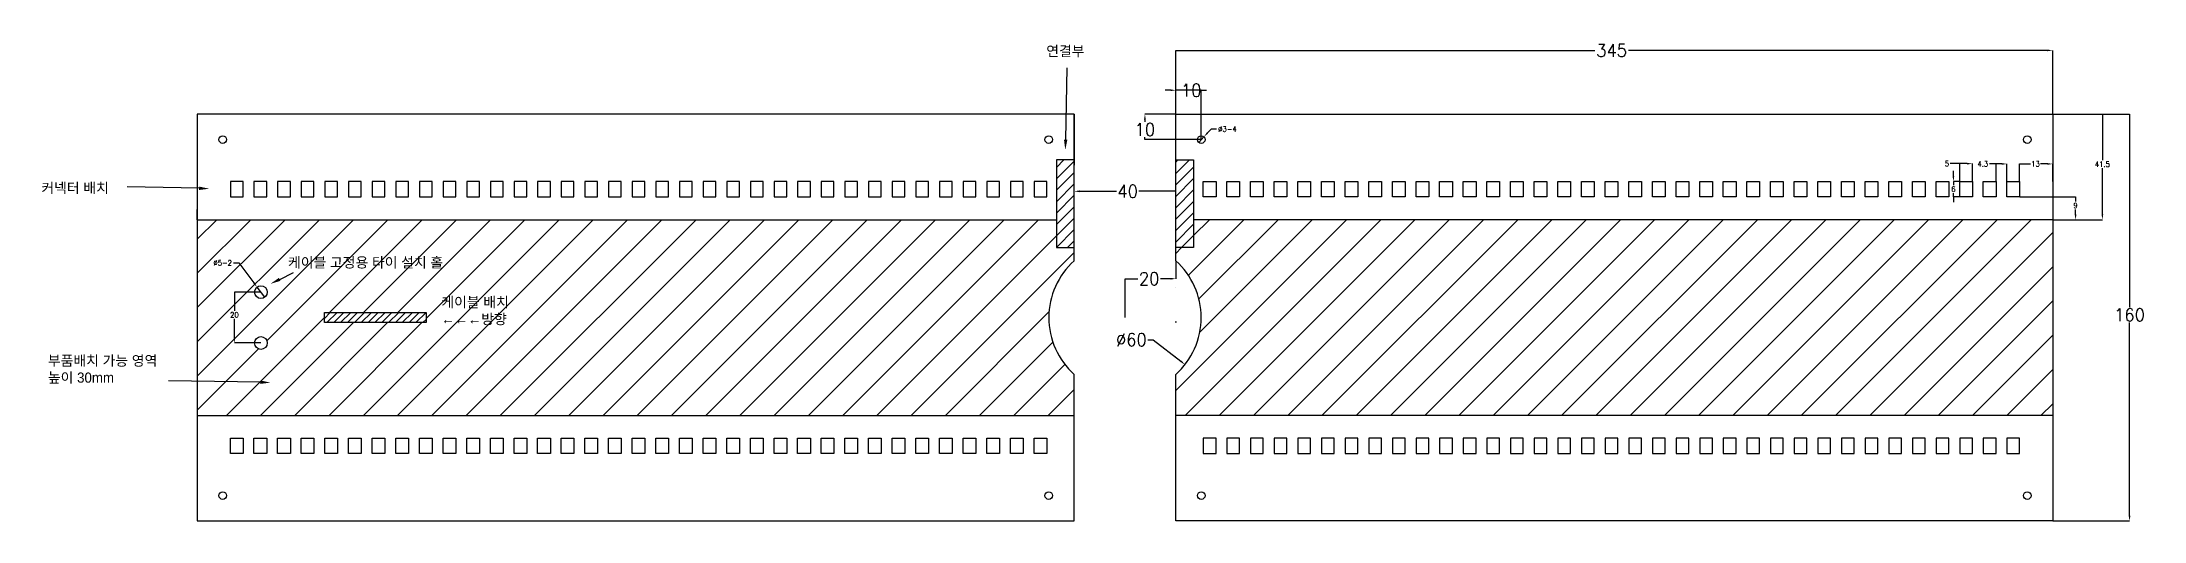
# Model space of a CAD drawing. Extents: x 1255 to 2082, y 47 to 235.
import ezdxf

# ---------------------------------------------------------------- set-up
doc = ezdxf.new("R2010")
doc.units = 0
doc.header["$PDSIZE"] = -1
doc.layers.get('0').update_dxf_attribs({"linetype": 'CONTINUOUS'})
doc.layers.get('Defpoints').update_dxf_attribs({"linetype": 'CONTINUOUS'})
doc.layers.add('치수선', color=10, linetype='CONTINUOUS')
doc.styles.add('SLDTEXTSTYLE8', font='romans__.ttf', dxfattribs={"width": 0.94})
doc.styles.get("Standard").update_dxf_attribs({"font": 'romans__.ttf'})
doc.dimstyles.new('SLDDIMSTYLE11', dxfattribs={"dimtxt": 2.097374, "dimasz": 2.097374, "dimexe": 0, "dimexo": 0.0625, "dimgap": 0.524344, "dimtad": 0, "dimtih": 1, "dimtoh": 1, "dimdec": 1, "dimrnd": 1e-09, "dimzin": 12, "dimdsep": 46, "dimtxsty": 'SLDTEXTSTYLE8', "dimblk1": 'NONE', "dimsah": 1, "dimcen": 0, "dimadec": 0, "dimazin": 0, "dimtfac": 1, "dimtdec": 1, "dimtmove": 0, "dimatfit": 3, "dimldrblk": 'NONE', "dimfxl": 1, "dimtolj": 1, "dimtzin": 12, "dimarcsym": 0})

# ---------------------------------------------------------------- blocks, each defined once
blk = doc.blocks.new('*D134')
at = {"layer": 'Defpoints', "color": 0, "transparency": 16777216}
for p in [(2046.13, 231.9), (1701.13, 206.8), (2046.13, 206.8)]:
    blk.add_point(p, dxfattribs=at)
at = {"layer": '치수선', "color": 0, "lineweight": -2, "transparency": 16777216}
for p, q in [((1701.13, 206.86), (1701.13, 231.9)), ((1701.13, 231.9), (1865.94, 231.9)), ((2044.04, 231.9), (1879.23, 231.9)), ((2046.13, 206.86), (2046.13, 231.9))]:
    blk.add_line(p, q, dxfattribs=at)
at = {"layer": '치수선', "color": 0, "transparency": 16777216}
blk.add_solid([(2044.04, 232.24), (2044.04, 231.55), (2046.13, 231.9)], dxfattribs=at)
at = {"layer": '치수선', "color": 0, "transparency": 16777216, "insert": (1872.58, 231.9), "char_height": 5, "attachment_point": 5, "style": 'SLDTEXTSTYLE8'}
blk.add_mtext('\\A1;345', dxfattribs=at)
blk = doc.blocks.new('_NONE')
blk = doc.blocks.new('*D135')
at = {"layer": 'Defpoints', "color": 0, "transparency": 16777216}
for p in [(2046.13, 206.8), (2046.13, 46.8), (2076.36, 46.8)]:
    blk.add_point(p, dxfattribs=at)
at = {"layer": '치수선', "color": 0, "lineweight": -2, "transparency": 16777216}
for p, q in [((2046.2, 206.8), (2076.36, 206.8)), ((2076.36, 206.8), (2076.36, 130.9)), ((2076.36, 48.9), (2076.36, 124.8)), ((2046.2, 46.8), (2076.36, 46.8))]:
    blk.add_line(p, q, dxfattribs=at)
at = {"layer": '치수선', "color": 0, "transparency": 16777216}
blk.add_solid([(2076.01, 48.9), (2076.71, 48.9), (2076.36, 46.8)], dxfattribs=at)
at = {"layer": '치수선', "color": 0, "transparency": 16777216, "insert": (2076.36, 127.85), "char_height": 5, "attachment_point": 5, "style": 'SLDTEXTSTYLE8'}
blk.add_mtext('\\A1;160', dxfattribs=at)
blk = doc.blocks.new('*D136')
at = {"layer": 'Defpoints', "color": 0, "transparency": 16777216}
for p in [(1701.13, 216.21), (1701.13, 206.8), (1711.13, 196.8)]:
    blk.add_point(p, dxfattribs=at)
at = {"layer": '치수선', "color": 0, "lineweight": -2, "transparency": 16777216}
for p, q in [((1699.04, 216.21), (1696.94, 216.21)), ((1701.13, 206.86), (1701.13, 216.21)), ((1711.13, 216.21), (1701.13, 216.21)), ((1711.13, 196.86), (1711.13, 216.21)), ((1711.13, 216.21), (1713.23, 216.21))]:
    blk.add_line(p, q, dxfattribs=at)
at = {"layer": '치수선', "color": 0, "transparency": 16777216}
blk.add_solid([(1699.04, 216.56), (1699.04, 215.86), (1701.13, 216.21)], dxfattribs=at)
at = {"layer": '치수선', "color": 0, "transparency": 16777216, "insert": (1707.18, 216.21), "char_height": 5, "attachment_point": 5, "style": 'SLDTEXTSTYLE8'}
blk.add_mtext('\\A1;10', dxfattribs=at)
blk = doc.blocks.new('*D137')
at = {"layer": 'Defpoints', "color": 0, "transparency": 16777216}
for p in [(1688.96, 206.8), (1701.13, 206.8), (1711.13, 196.8)]:
    blk.add_point(p, dxfattribs=at)
at = {"layer": '치수선', "color": 0, "lineweight": -2, "transparency": 16777216}
for p, q in [((1701.07, 206.8), (1688.96, 206.8)), ((1688.96, 204.7), (1688.96, 203.8)), ((1688.96, 196.8), (1688.96, 197.71)), ((1711.07, 196.8), (1688.96, 196.8))]:
    blk.add_line(p, q, dxfattribs=at)
at = {"layer": '치수선', "color": 0, "transparency": 16777216}
blk.add_solid([(1688.61, 204.7), (1689.31, 204.7), (1688.96, 206.8)], dxfattribs=at)
at = {"layer": '치수선', "color": 0, "transparency": 16777216, "insert": (1688.96, 200.75), "char_height": 5, "attachment_point": 5, "style": 'SLDTEXTSTYLE8'}
blk.add_mtext('\\A1;10', dxfattribs=at)
blk = doc.blocks.new('*D138')
at = {"layer": 'Defpoints', "color": 0, "transparency": 16777216}
for p in [(1657.51, 145.29), (1704.76, 108.31)]:
    blk.add_point(p, dxfattribs=at)
at = {"layer": '치수선', "color": 0, "lineweight": -2, "transparency": 16777216}
for p, q in [((1690.17, 118.09), (1692.27, 118.09)), ((1692.27, 118.09), (1703.11, 109.61))]:
    blk.add_line(p, q, dxfattribs=at)
at = {"layer": '치수선', "color": 0, "transparency": 16777216}
blk.add_solid([(1703.32, 109.88), (1702.89, 109.33), (1704.76, 108.31)], dxfattribs=at)
at = {"layer": '치수선', "color": 0, "transparency": 16777216, "insert": (1683.63, 118.09), "char_height": 5, "attachment_point": 5, "style": 'SLDTEXTSTYLE8'}
blk.add_mtext('\\A1;∅60', dxfattribs=at)
blk = doc.blocks.new('*D139')
at = {"layer": 'Defpoints', "color": 0, "transparency": 16777216}
for p in [(1701.13, 149.16), (1701.13, 142.08), (1681.13, 126.8)]:
    blk.add_point(p, dxfattribs=at)
at = {"layer": '치수선', "color": 0, "lineweight": -2, "transparency": 16777216}
for p, q in [((1701.13, 149.1), (1701.13, 142.08)), ((1681.13, 126.86), (1681.13, 142.08)), ((1681.13, 142.08), (1686.2, 142.08)), ((1699.04, 142.08), (1695.05, 142.08))]:
    blk.add_line(p, q, dxfattribs=at)
at = {"layer": '치수선', "color": 0, "transparency": 16777216}
blk.add_solid([(1699.04, 142.43), (1699.04, 141.73), (1701.13, 142.08)], dxfattribs=at)
at = {"layer": '치수선', "color": 0, "transparency": 16777216, "insert": (1690.63, 142.08), "char_height": 5, "attachment_point": 5, "style": 'SLDTEXTSTYLE8'}
blk.add_mtext('\\A1;20', dxfattribs=at)
blk = doc.blocks.new('*D140')
at = {"layer": 'Defpoints', "color": 0, "transparency": 16777216}
for p in [(1661.13, 176.47), (1661.13, 176.47), (1701.13, 176.47)]:
    blk.add_point(p, dxfattribs=at)
at = {"layer": '치수선', "color": 0, "lineweight": -2, "transparency": 16777216}
for p, q in [((1661.13, 176.53), (1661.13, 176.47)), ((1663.23, 176.47), (1677.77, 176.47)), ((1701.13, 176.47), (1686.59, 176.47)), ((1701.13, 176.53), (1701.13, 176.47))]:
    blk.add_line(p, q, dxfattribs=at)
at = {"layer": '치수선', "color": 0, "transparency": 16777216}
blk.add_solid([(1663.23, 176.82), (1663.23, 176.12), (1661.13, 176.47)], dxfattribs=at)
at = {"layer": '치수선', "color": 0, "transparency": 16777216, "insert": (1682.18, 176.47), "char_height": 5, "attachment_point": 5, "style": 'SLDTEXTSTYLE8'}
blk.add_mtext('\\A1;40', dxfattribs=at)
blk = doc.blocks.new('*U141')
for p, q in [((-2.5, 3), (-2.5, -3)), ((2.5, 3), (-2.5, 3)), ((2.5, -3), (2.5, 3)), ((-2.5, -3), (2.5, -3))]:
    blk.add_line(p, q)
blk = doc.blocks.new('*U142')
at = {"color": 0, "linetype": 'ByBlock', "lineweight": -2, "transparency": 16777216}
for p in [(0, 0), (9.3, 0), (18.6, 0), (27.9, 0), (37.2, 0), (46.5, 0), (55.8, 0), (65.1, 0), (74.4, 0), (83.7, 0), (93, 0), (102.3, 0), (111.6, 0), (120.9, 0), (130.2, 0), (139.5, 0), (148.8, 0), (158.1, 0), (167.4, 0), (176.7, 0), (186, 0), (195.3, 0), (204.6, 0), (213.9, 0), (223.2, 0), (232.5, 0), (241.8, 0), (251.1, 0), (260.4, 0), (269.7, 0), (279, 0), (288.3, 0), (297.6, 0), (306.9, 0), (316.2, 0)]:
    blk.add_blockref('*U141', p, dxfattribs=at)
blk = doc.blocks.new('*D149')
at = {"layer": 'Defpoints', "color": 0, "transparency": 16777216}
for p in [(1341.13, 136.8), (1330.72, 116.8), (1341.13, 116.8)]:
    blk.add_point(p, dxfattribs=at)
at = {"layer": '치수선', "color": 0, "lineweight": -2, "transparency": 16777216}
for p, q in [((1341.07, 136.8), (1330.72, 136.8)), ((1330.72, 136.8), (1330.72, 129.43)), ((1330.72, 118.9), (1330.72, 126.27)), ((1341.07, 116.8), (1330.72, 116.8))]:
    blk.add_line(p, q, dxfattribs=at)
at = {"layer": '치수선', "color": 0, "transparency": 16777216}
blk.add_solid([(1330.37, 118.9), (1331.07, 118.9), (1330.72, 116.8)], dxfattribs=at)
at = {"layer": '치수선', "color": 0, "transparency": 16777216, "insert": (1330.72, 127.85), "char_height": 2.097, "attachment_point": 5, "style": 'SLDTEXTSTYLE8'}
blk.add_mtext('\\A1;20', dxfattribs=at)
blk = doc.blocks.new('*D150')
at = {"layer": 'Defpoints', "color": 0, "transparency": 16777216}
for p in [(1339.63, 138.8), (1342.63, 134.8)]:
    blk.add_point(p, dxfattribs=at)
at = {"layer": '치수선', "color": 0, "lineweight": -2, "transparency": 16777216}
for p, q in [((1330.37, 148.34), (1332.46, 148.34)), ((1332.46, 148.34), (1338.37, 140.48)), ((1342.63, 134.8), (1339.63, 138.8))]:
    blk.add_line(p, q, dxfattribs=at)
at = {"layer": '치수선', "color": 0, "transparency": 16777216}
blk.add_solid([(1338.65, 140.69), (1338.09, 140.27), (1339.63, 138.8)], dxfattribs=at)
at = {"layer": '치수선', "color": 0, "transparency": 16777216, "insert": (1326.1, 148.34), "char_height": 2.097, "attachment_point": 5, "style": 'SLDTEXTSTYLE8'}
blk.add_mtext('\\A1;∅5-2', dxfattribs=at)
blk = doc.blocks.new('*U151')
for p, q in [((-2.5, 3), (-2.5, -3)), ((2.5, 3), (-2.5, 3)), ((2.5, -3), (2.5, 3)), ((-2.5, -3), (2.5, -3))]:
    blk.add_line(p, q)
blk = doc.blocks.new('*U152')
at = {"color": 0, "linetype": 'ByBlock', "lineweight": -2, "transparency": 16777216}
for p in [(0, 0), (9.3, 0), (18.6, 0), (27.9, 0), (37.2, 0), (46.5, 0), (55.8, 0), (65.1, 0), (74.4, 0), (83.7, 0), (93, 0), (102.3, 0), (111.6, 0), (120.9, 0), (130.2, 0), (139.5, 0), (148.8, 0), (158.1, 0), (167.4, 0), (176.7, 0), (186, 0), (195.3, 0), (204.6, 0), (213.9, 0), (223.2, 0), (232.5, 0), (241.8, 0), (251.1, 0), (260.4, 0), (269.7, 0), (279, 0), (288.3, 0), (297.6, 0), (306.9, 0), (316.2, 0)]:
    blk.add_blockref('*U151', p, dxfattribs=at)
blk = doc.blocks.new('*U153')
for p, q in [((-2.5, 3), (-2.5, -3)), ((2.5, 3), (-2.5, 3)), ((2.5, -3), (2.5, 3)), ((-2.5, -3), (2.5, -3))]:
    blk.add_line(p, q)
blk = doc.blocks.new('*U154')
at = {"color": 0, "linetype": 'ByBlock', "lineweight": -2, "transparency": 16777216}
for p in [(0, 0), (9.3, 0), (18.6, 0), (27.9, 0), (37.2, 0), (46.5, 0), (55.8, 0), (65.1, 0), (74.4, 0), (83.7, 0), (93, 0), (102.3, 0), (111.6, 0), (120.9, 0), (130.2, 0), (139.5, 0), (148.8, 0), (158.1, 0), (167.4, 0), (176.7, 0), (186, 0), (195.3, 0), (204.6, 0), (213.9, 0), (223.2, 0), (232.5, 0), (241.8, 0), (251.1, 0), (260.4, 0), (269.7, 0), (279, 0), (288.3, 0), (297.6, 0), (306.9, 0), (316.2, 0)]:
    blk.add_blockref('*U153', p, dxfattribs=at)
blk = doc.blocks.new('*U155')
for p, q in [((-2.5, 3), (-2.5, -3)), ((2.5, 3), (-2.5, 3)), ((2.5, -3), (2.5, 3)), ((-2.5, -3), (2.5, -3))]:
    blk.add_line(p, q)
blk = doc.blocks.new('*U156')
at = {"color": 0, "linetype": 'ByBlock', "lineweight": -2, "transparency": 16777216}
for p in [(0, 0), (9.3, 0), (18.6, 0), (27.9, 0), (37.2, 0), (46.5, 0), (55.8, 0), (65.1, 0), (74.4, 0), (83.7, 0), (93, 0), (102.3, 0), (111.6, 0), (120.9, 0), (130.2, 0), (139.5, 0), (148.8, 0), (158.1, 0), (167.4, 0), (176.7, 0), (186, 0), (195.3, 0), (204.6, 0), (213.9, 0), (223.2, 0), (232.5, 0), (241.8, 0), (251.1, 0), (260.4, 0), (269.7, 0), (279, 0), (288.3, 0), (297.6, 0), (306.9, 0), (316.2, 0)]:
    blk.add_blockref('*U155', p, dxfattribs=at)
blk = doc.blocks.new('*D159')
at = {"layer": 'Defpoints', "color": 0, "transparency": 16777216}
for p in [(1710.11, 195.71), (1712.16, 197.9)]:
    blk.add_point(p, dxfattribs=at)
at = {"layer": '치수선', "color": 0, "lineweight": -2, "transparency": 16777216}
for p, q in [((1715.03, 200.96), (1713.59, 199.43)), ((1717.12, 200.96), (1715.03, 200.96)), ((1710.11, 195.71), (1712.16, 197.9))]:
    blk.add_line(p, q, dxfattribs=at)
at = {"layer": '치수선', "color": 0, "transparency": 16777216}
blk.add_solid([(1713.34, 199.67), (1713.85, 199.19), (1712.16, 197.9)], dxfattribs=at)
at = {"layer": '치수선', "color": 0, "transparency": 16777216, "insert": (1721.44, 200.96), "char_height": 2.097, "attachment_point": 5, "style": 'SLDTEXTSTYLE8'}
blk.add_mtext('\\A1;∅3-4', dxfattribs=at)
blk = doc.blocks.new('*D163')
at = {"layer": 'Defpoints', "color": 0, "transparency": 16777216}
for p in [(2033.13, 174.3), (2046.13, 165.3), (2055.13, 165.3)]:
    blk.add_point(p, dxfattribs=at)
at = {"layer": '치수선', "color": 0, "lineweight": -2, "transparency": 16777216}
for p, q in [((2033.2, 174.3), (2055.13, 174.3)), ((2055.13, 174.3), (2055.13, 172.43)), ((2055.13, 167.4), (2055.13, 169.27)), ((2046.2, 165.3), (2055.13, 165.3))]:
    blk.add_line(p, q, dxfattribs=at)
at = {"layer": '치수선', "color": 0, "transparency": 16777216}
blk.add_solid([(2054.78, 167.4), (2055.48, 167.4), (2055.13, 165.3)], dxfattribs=at)
at = {"layer": '치수선', "color": 0, "transparency": 16777216, "insert": (2055.13, 170.85), "char_height": 2.097, "attachment_point": 5, "style": 'SLDTEXTSTYLE8'}
blk.add_mtext('\\A1;9', dxfattribs=at)
blk = doc.blocks.new('*D164')
at = {"layer": 'Defpoints', "color": 0, "transparency": 16777216}
for p in [(2046.13, 187.23), (2033.13, 180.3), (2046.13, 180.3)]:
    blk.add_point(p, dxfattribs=at)
at = {"layer": '치수선', "color": 0, "lineweight": -2, "transparency": 16777216}
for p, q in [((2033.13, 180.36), (2033.13, 187.23)), ((2033.13, 187.23), (2037.38, 187.23)), ((2044.04, 187.23), (2041.39, 187.23)), ((2046.13, 180.36), (2046.13, 187.23))]:
    blk.add_line(p, q, dxfattribs=at)
at = {"layer": '치수선', "color": 0, "transparency": 16777216}
blk.add_solid([(2044.04, 187.58), (2044.04, 186.88), (2046.13, 187.23)], dxfattribs=at)
at = {"layer": '치수선', "color": 0, "transparency": 16777216, "insert": (2039.38, 187.23), "char_height": 2.097, "attachment_point": 5, "style": 'SLDTEXTSTYLE8'}
blk.add_mtext('\\A1;13', dxfattribs=at)
blk = doc.blocks.new('*D165')
at = {"layer": 'Defpoints', "color": 0, "transparency": 16777216}
for p in [(2028.13, 187.23), (2023.83, 180.3), (2028.13, 180.3)]:
    blk.add_point(p, dxfattribs=at)
at = {"layer": '치수선', "color": 0, "lineweight": -2, "transparency": 16777216}
for p, q in [((2023.83, 187.23), (2021.27, 187.23)), ((2023.83, 180.36), (2023.83, 187.23)), ((2026.04, 187.23), (2023.83, 187.23)), ((2028.13, 180.36), (2028.13, 187.23))]:
    blk.add_line(p, q, dxfattribs=at)
at = {"layer": '치수선', "color": 0, "transparency": 16777216}
blk.add_solid([(2026.04, 187.58), (2026.04, 186.88), (2028.13, 187.23)], dxfattribs=at)
at = {"layer": '치수선', "color": 0, "transparency": 16777216, "insert": (2018.63, 187.23), "char_height": 2.097, "attachment_point": 5, "style": 'SLDTEXTSTYLE8'}
blk.add_mtext('\\A1;4.3', dxfattribs=at)
blk = doc.blocks.new('*D166')
at = {"layer": 'Defpoints', "color": 0, "transparency": 16777216}
for p in [(2014.53, 187.34), (2009.53, 180.3), (2014.53, 180.3)]:
    blk.add_point(p, dxfattribs=at)
at = {"layer": '치수선', "color": 0, "lineweight": -2, "transparency": 16777216}
for p, q in [((2009.53, 187.34), (2005.74, 187.34)), ((2009.53, 180.36), (2009.53, 187.34)), ((2012.44, 187.34), (2009.53, 187.34)), ((2014.53, 180.36), (2014.53, 187.34))]:
    blk.add_line(p, q, dxfattribs=at)
at = {"layer": '치수선', "color": 0, "transparency": 16777216}
blk.add_solid([(2012.44, 187.69), (2012.44, 186.99), (2014.53, 187.34)], dxfattribs=at)
at = {"layer": '치수선', "color": 0, "transparency": 16777216, "insert": (2004.55, 187.34), "char_height": 2.097, "attachment_point": 5, "style": 'SLDTEXTSTYLE8'}
blk.add_mtext('\\A1;5', dxfattribs=at)
blk = doc.blocks.new('*D167')
at = {"layer": 'Defpoints', "color": 0, "transparency": 16777216}
for p in [(2007.06, 180.3), (2009.53, 180.3), (2009.53, 174.3)]:
    blk.add_point(p, dxfattribs=at)
at = {"layer": '치수선', "color": 0, "lineweight": -2, "transparency": 16777216}
for p, q in [((2007.06, 182.4), (2007.06, 184.5)), ((2009.47, 180.3), (2007.06, 180.3)), ((2007.06, 180.3), (2007.06, 178.88)), ((2007.06, 174.3), (2007.06, 175.72)), ((2009.47, 174.3), (2007.06, 174.3)), ((2007.06, 174.3), (2007.06, 172.2))]:
    blk.add_line(p, q, dxfattribs=at)
at = {"layer": '치수선', "color": 0, "transparency": 16777216}
blk.add_solid([(2006.71, 182.4), (2007.41, 182.4), (2007.06, 180.3)], dxfattribs=at)
at = {"layer": '치수선', "color": 0, "transparency": 16777216, "insert": (2007.06, 177.3), "char_height": 2.097, "attachment_point": 5, "style": 'SLDTEXTSTYLE8'}
blk.add_mtext('\\A1;6', dxfattribs=at)
blk = doc.blocks.new('*D168')
at = {"layer": 'Defpoints', "color": 0, "transparency": 16777216}
for p in [(2046.13, 206.8), (2046.13, 165.3), (2065.67, 165.3)]:
    blk.add_point(p, dxfattribs=at)
at = {"layer": '치수선', "color": 0, "lineweight": -2, "transparency": 16777216}
for p, q in [((2046.2, 206.8), (2065.67, 206.8)), ((2065.67, 206.8), (2065.67, 188.69)), ((2065.67, 167.4), (2065.67, 185.51)), ((2046.2, 165.3), (2065.67, 165.3))]:
    blk.add_line(p, q, dxfattribs=at)
at = {"layer": '치수선', "color": 0, "transparency": 16777216}
blk.add_solid([(2065.32, 167.4), (2066.02, 167.4), (2065.67, 165.3)], dxfattribs=at)
at = {"layer": '치수선', "color": 0, "transparency": 16777216, "insert": (2065.67, 187.1), "char_height": 2.097, "attachment_point": 5, "style": 'SLDTEXTSTYLE8'}
blk.add_mtext('\\A1;41.5', dxfattribs=at)

msp = doc.modelspace()

# ---------------------------------------------------------------- hatches: boundary and pattern name
h = msp.add_hatch()
h.set_pattern_fill('ANSI31', color=2)
h.paths.add_polyline_path([(1661.13, 188.8), (1654.13, 188.8), (1654.13, 154.3), (1661.13, 154.3)])
h.paths.add_polyline_path([(1708.13, 188.8), (1701.13, 188.8), (1701.13, 154.3), (1708.13, 154.3)])
h = msp.add_hatch()
h.set_pattern_fill('ANSI31', color=4, scale=3)
h.paths.add_polyline_path([(1406.13, 128.8), (1406.13, 124.8), (1366.13, 124.8), (1366.13, 128.8)], flags=16)
h.paths.add_polyline_path([(1338.63, 136.8, -1), (1343.63, 136.8, -1)], flags=16)
h.paths.add_polyline_path([(1343.63, 116.8, -1), (1338.63, 116.8, -1)], flags=16)
h.paths.add_polyline_path([(1328.31, 125.58), (1333.16, 125.58), (1333.16, 130.02), (1328.31, 130.02)], flags=24)
h.paths.add_polyline_path([(1321.56, 146.07), (1330.67, 146.07), (1330.67, 150.51), (1321.56, 150.51)], flags=24)
h.paths.add_polyline_path([(1350.32, 144.54), (1419.58, 144.54), (1419.58, 151.99), (1350.32, 151.99)], flags=24)
h.paths.add_polyline_path([(1410.65, 122.06), (1441.74, 122.06), (1441.74, 136.36), (1410.65, 136.36)], flags=24)
h.paths.add_polyline_path([(1316.13, 165.3), (1316.13, 88.3), (1661.13, 88.3), (1661.13, 104.44, -0.447214), (1661.13, 149.16), (1661.13, 154.3), (1654.13, 154.3), (1654.13, 165.3)])
h = msp.add_hatch()
h.set_pattern_fill('ANSI31', color=4, scale=3)
edge = h.paths.add_edge_path()
edge.add_line((1708.13, 154.3), (1701.13, 154.3))
edge.add_line((1701.13, 154.3), (1701.13, 149.16))
edge.add_arc((1681.13, 126.8), 30, -48.18969, 48.18969, ccw=False)
edge.add_line((1701.13, 104.44), (1701.13, 88.3))
edge.add_line((1701.13, 88.3), (2046.13, 88.3))
edge.add_line((2046.13, 88.3), (2046.13, 165.3))
edge.add_line((2046.13, 165.3), (1708.13, 165.3))
edge.add_line((1708.13, 165.3), (1708.13, 154.3))
h = msp.add_hatch()
h.set_pattern_fill('ANSI31', color=6, scale=0.6)
h.set_pattern_definition([(45, (30, 0), (-1.3470384, 1.3470384), [])])
h.paths.add_polyline_path([(1406.13, 128.8), (1366.13, 128.8), (1366.13, 124.8), (1406.13, 124.8)])

# ---------------------------------------------------------------- linework, layer by layer
for p, q in [((1661.13, 206.8), (1316.13, 206.8)), ((1316.13, 206.8), (1316.13, 46.8)), ((1661.13, 149.16), (1661.13, 206.8)), ((1661.13, 206.8), (1661.13, 186.8)), ((1701.13, 206.8), (2046.13, 206.8)), ((1701.13, 149.16), (1701.13, 206.8)), ((2046.13, 206.8), (2046.13, 46.8)), ((1661.13, 188.8), (1654.13, 188.8)), ((1654.13, 188.8), (1654.13, 154.3)), ((1701.13, 188.8), (1708.13, 188.8)), ((1708.13, 188.8), (1708.13, 154.3)), ((1316.13, 165.3), (1316.13, 169.3)), ((1316.13, 165.3), (1654.13, 165.3)), ((2046.13, 165.3), (1708.13, 165.3)), ((1654.13, 154.3), (1661.13, 154.3)), ((1708.13, 154.3), (1701.13, 154.3)), ((1366.13, 128.8), (1406.13, 128.8)), ((1366.13, 124.8), (1366.13, 128.8)), ((1406.13, 124.8), (1366.13, 124.8)), ((1406.13, 128.8), (1406.13, 124.8)), ((1661.13, 46.8), (1661.13, 104.44)), ((1661.13, 46.8), (1661.13, 104.44)), ((1701.13, 46.8), (1701.13, 104.44)), ((1701.13, 46.8), (1701.13, 104.44)), ((1316.13, 88.3), (1661.13, 88.3)), ((2046.13, 88.3), (1701.13, 88.3)), ((1316.13, 46.8), (1661.13, 46.8)), ((2046.13, 46.8), (1701.13, 46.8))]:
    msp.add_line(p, q)
for centre, radius in [((1326.13, 196.8), 1.5), ((1651.13, 196.8), 1.5), ((1711.13, 196.8), 1.5), ((2036.13, 196.8), 1.5), ((1341.13, 136.8), 2.5), ((1341.13, 116.8), 2.5), ((1326.13, 56.8), 1.5), ((1651.13, 56.8), 1.5), ((1711.13, 56.8), 1.5), ((2036.13, 56.8), 1.5)]:
    msp.add_circle(centre, radius)
for start, end in [(131.81031, 228.18969), (311.81031, 48.18969)]:
    msp.add_arc((1681.13, 126.8), 30, start, end)
at = {"layer": '치수선', "linetype": 'ByBlock', "lineweight": -2}
for points in [[(1657.84, 196.78), (1658.35, 225.06)], [(1316.84, 177.7), (1288.56, 178.2)], [(1348.57, 141.79), (1353.94, 144.54)], [(1340.94, 101.43), (1304.84, 101.93)]]:
    msp.add_lwpolyline(points, dxfattribs=at)
at = {"layer": '치수선'}
for points in [[(1658.46, 196.75), (1657.63, 192.78), (1657.13, 196.8)], [(1316.87, 178.31), (1320.84, 177.49), (1316.82, 176.98)], [(1348.83, 141.23), (1344.94, 140.09), (1348.25, 142.43)], [(1340.97, 102.04), (1344.94, 101.22), (1340.91, 100.71)]]:
    msp.add_solid(points, dxfattribs=at)

# ---------------------------------------------------------------- block references
msp.add_blockref('*U142', (1331.63, 177.3))
at = {"xscale": -1}
msp.add_blockref('*U152', (2030.63, 177.3), dxfattribs=at)
at = {"xscale": -1, "rotation": 180}
msp.add_blockref('*U154', (1331.63, 76.3), dxfattribs=at)
at = {"rotation": 180}
msp.add_blockref('*U156', (2030.63, 76.3), dxfattribs=at)

# ---------------------------------------------------------------- texts
at = {"layer": '치수선', "char_height": 4, "attachment_point": 1}
for s, insert, width in [('{\\fGulim|b0|i0|c129|p50;연결부}', (1650.14, 233.63), 53.6521), ('{\\fGulim|b0|i0|c129|p50;커넥터 배치}', (1254.76, 179.79), 53.6521), ('{\\fGulim|b0|i0|c129|p50;케이블 고정용 타이 설치 홀}', (1351.81, 150.49, -54.77), 71.0354), ('{\\fGulim|b0|i0|c129|p50;케이블 배치\\P←←←방향}', (1412.14, 134.86, -54.77), 53.6521), ('{\\fGulim|b0|i0|c129|p50;부품배치 가능 영역\\P높이 30mm}', (1257.33, 111.86), 53.6521)]:
    msp.add_mtext(s, dxfattribs=dict(at, insert=insert, width=width))

# ---------------------------------------------------------------- dimensions: what is measured, and where the dimension line sits
at = {"layer": '치수선'}
dim = msp.add_linear_dim(base=(2046.13, 231.9), p1=(1701.13, 206.8), p2=(2046.13, 206.8), dimstyle='SLDDIMSTYLE11', override={"dimtxt": 5}, dxfattribs=at)
dim.commit()
dim.dimension.update_dxf_attribs({"geometry": '*D134', "text_midpoint": (1872.58, 231.9)})
for base, p1, p2, picture, middle in [((1701.13, 216.21), (1711.13, 196.8), (1701.13, 206.8), '*D136', (1707.18, 216.21)), ((1701.13, 142.08), (1681.13, 126.8), (1701.13, 149.16), '*D139', (1690.63, 142.08))]:
    dim = msp.add_linear_dim(base=base, p1=p1, p2=p2, dimstyle='SLDDIMSTYLE11', override={"dimtxt": 5}, dxfattribs=at)
    dim.commit()
    dim.dimension.update_dxf_attribs({"geometry": picture, "text_midpoint": middle, "dimtype": 160})
for base, p1, p2, picture, middle in [((1688.96, 206.8), (1711.13, 196.8), (1701.13, 206.8), '*D137', (1688.96, 200.75)), ((2076.36, 46.8), (2046.13, 206.8), (2046.13, 46.8), '*D135', (2076.36, 127.85))]:
    dim = msp.add_linear_dim(base=base, p1=p1, p2=p2, angle=90, dimstyle='SLDDIMSTYLE11', override={"dimtxt": 5}, dxfattribs=at)
    dim.commit()
    dim.dimension.update_dxf_attribs({"geometry": picture, "text_midpoint": middle, "dimtype": 160})
for base, p1, p2, picture, middle in [((2065.67, 165.3), (2046.13, 206.8), (2046.13, 165.3), '*D168', (2065.67, 187.1)), ((2007.06, 180.3), (2009.53, 174.3), (2009.53, 180.3), '*D167', (2007.06, 177.3)), ((2055.13, 165.3), (2033.13, 174.3), (2046.13, 165.3), '*D163', (2055.13, 170.85)), ((1330.72, 116.8), (1341.13, 136.8), (1341.13, 116.8), '*D149', (1330.72, 127.85))]:
    dim = msp.add_linear_dim(base=base, p1=p1, p2=p2, angle=90, dimstyle='SLDDIMSTYLE11', dxfattribs=at)
    dim.commit()
    dim.dimension.update_dxf_attribs({"geometry": picture, "text_midpoint": middle})
for p1, p2, text, picture, middle in [((1710.11, 195.71), (1712.16, 197.9), '<>-4', '*D159', (1721.44, 200.96)), ((1342.63, 134.8), (1339.63, 138.8), '<>-2', '*D150', (1326.1, 148.34))]:
    dim = msp.add_diameter_dim_2p(p1=p1, p2=p2, text=text, dimstyle='SLDDIMSTYLE11', dxfattribs=at)
    dim.commit()
    dim.dimension.update_dxf_attribs({"geometry": picture, "text_midpoint": middle, "dimtype": 163})
for base, p1, p2, picture, middle in [((2014.53, 187.34), (2009.53, 180.3), (2014.53, 180.3), '*D166', (2004.55, 187.34)), ((2028.13, 187.23), (2023.83, 180.3), (2028.13, 180.3), '*D165', (2018.63, 187.23)), ((2046.13, 187.23), (2033.13, 180.3), (2046.13, 180.3), '*D164', (2039.38, 187.23))]:
    dim = msp.add_linear_dim(base=base, p1=p1, p2=p2, dimstyle='SLDDIMSTYLE11', dxfattribs=at)
    dim.commit()
    dim.dimension.update_dxf_attribs({"geometry": picture, "text_midpoint": middle, "dimtype": 160})
dim = msp.add_linear_dim(base=(1661.13, 176.47), p1=(1701.13, 176.47), p2=(1661.13, 176.47), angle=180, dimstyle='SLDDIMSTYLE11', override={"dimtxt": 5}, dxfattribs=at)
dim.commit()
dim.dimension.update_dxf_attribs({"geometry": '*D140', "text_midpoint": (1682.18, 176.47)})
dim = msp.add_diameter_dim_2p(p1=(1657.51, 145.29), p2=(1704.76, 108.31), dimstyle='SLDDIMSTYLE11', override={"dimtxt": 5}, dxfattribs=at)
dim.commit()
dim.dimension.update_dxf_attribs({"geometry": '*D138', "text_midpoint": (1683.63, 118.09), "dimtype": 163})

doc.saveas('drawing.dxf')
